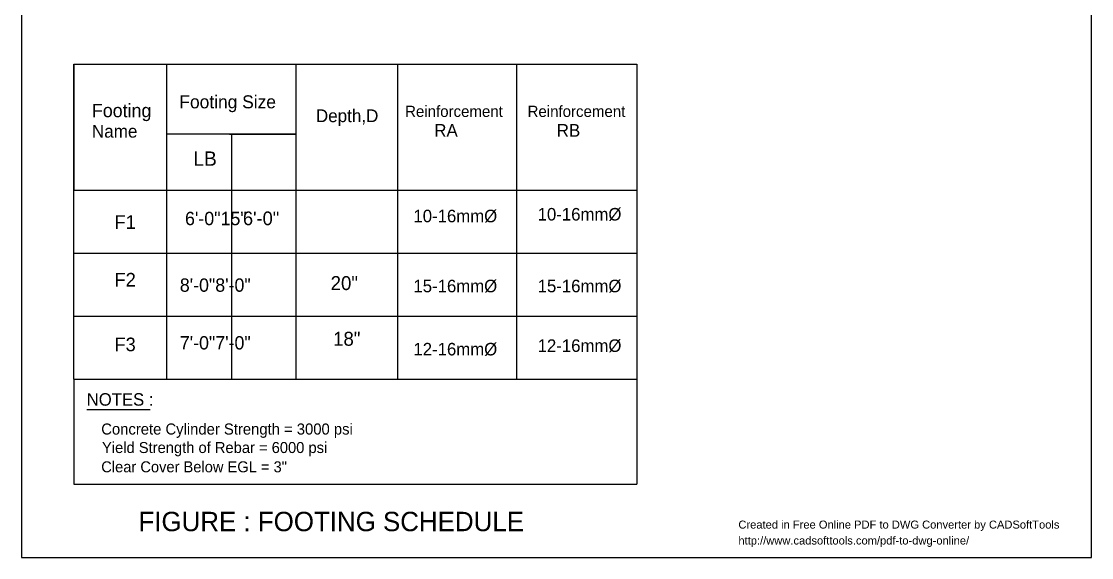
# Model space of a CAD drawing. Header units: millimetres. Extents: x 15 to 199, y 56 to 240.
# Drawn here: x 15.3 to 199.1, y 56.2 to 148.3 of the extents above; entities that cross this region are included whole.
import ezdxf

# ---------------------------------------------------------------- set-up
doc = ezdxf.new("R2010")
doc.units = ezdxf.units.MM
doc.header["$MEASUREMENT"] = 0
doc.layers.get('0').update_dxf_attribs({"linetype": 'CONTINUOUS'})
doc.layers.add('223CBD0', color=7, linetype='CONTINUOUS')
doc.styles.add('223CC60', font='arial.ttf')
doc.styles.add('CIDFont+F2$001H0', font='')
doc.styles.get('CIDFont+F2$001H0').set_extended_font_data('CIDFont+F2')

# ---------------------------------------------------------------- blocks, each defined once
blk = doc.blocks.new('220E130')
at = {"layer": '223CBD0', "color": 1, "true_color": 0x000001, "style": '223CC60'}
for s, p in [('Created in Free Online PDF to DWG Converter by CADSoftTools', (0, 0)), ('http://www.cadsofttools.com/pdf-to-dwg-online/', (0, -2))]:
    blk.add_text(s, height=1, dxfattribs=at).set_placement(p)

msp = doc.modelspace()

# ---------------------------------------------------------------- linework, layer by layer
at = {"color": 7, "linetype": 'Continuous', "lineweight": 25, "true_color": 0x000007}
for p, q in [((24.3, 140.93), (45.64, 140.93)), ((40.22, 140.93), (40.22, 86.83)), ((62.44, 140.93), (62.44, 86.83)), ((79.88, 140.93), (79.88, 86.83)), ((100.33, 140.93), (100.33, 86.83)), ((51.35, 128.91), (51.35, 86.83)), ((24.3, 108.46), (121.03, 108.46)), ((24.3, 97.66), (121.03, 97.66)), ((24.3, 86.83), (121.03, 86.83)), ((26.5, 81.66), (37.42, 81.66))]:
    msp.add_line(p, q, dxfattribs=at)
msp.add_lwpolyline([(199.14, 240.33), (15.28, 240.33), (15.28, 56.22), (199.14, 56.22)], close=True, dxfattribs=at)
for points in [[(24.3, 86.83), (24.3, 140.93), (121.03, 140.93), (121.03, 68.83)], [(24.3, 134.92), (24.3, 140.93), (24.3, 119.3), (121.03, 119.3)], [(51.05, 128.91), (62.44, 128.91), (40.22, 128.91)], [(24.3, 86.83), (24.3, 68.83), (121.03, 68.83)]]:
    msp.add_lwpolyline(points, dxfattribs=at)

# ---------------------------------------------------------------- block references
at = {"layer": '223CBD0', "true_color": 0x000000, "xscale": 1.368963979120407, "yscale": 1.368963979120407, "zscale": 1.368963979120407}
msp.add_blockref('220E130', (138.46, 61.2), dxfattribs=at)

# ---------------------------------------------------------------- texts
at = {"color": 7, "true_color": 0x000007, "style": 'CIDFont+F2$001H0'}
for s, height, p in [('Footing', 2.292, (27.39, 131.83)), ('Footing Size', 2.233, (42.42, 133.35)), ('Depth,D', 2.189, (65.87, 130.98)), ('Reinforcement', 1.9312, (81.2, 131.87)), ('Reinforcement', 1.9312, (102.24, 131.87)), ('      RA', 2.174, (81.36, 128.48)), ('      RB', 2.174, (102.4, 128.48)), ('Name', 2.194, (27.39, 128.32)), ('LB', 2.457, (44.83, 123.49)), ('10-16mmØ', 2.152, (82.63, 113.79)), ('10-16mmØ', 2.152, (103.97, 114.09)), ('F1', 2.344, (31.28, 112.65)), ('6\'-0"15"', 2.291, (43.39, 113.29)), ('6\'-0"', 2.343, (53.34, 113.29)), ('F2', 2.344, (31.28, 102.75)), ('8\'-0"8\'-0"', 2.286, (42.5, 101.86)), ('20"', 2.392, (68.41, 102.15)), ('15-16mmØ', 2.152, (82.63, 101.77)), ('15-16mmØ', 2.152, (103.97, 101.77)), ('F3', 2.333, (31.28, 91.65)), ('7\'-0"7\'-0"', 2.286, (42.5, 91.95)), ('18"', 2.392, (68.83, 92.59)), ('12-16mmØ', 2.152, (103.97, 91.53)), ('12-16mmØ', 2.152, (82.63, 90.93)), ('NOTES :', 2.144, (26.5, 82.3)), ('Concrete Cylinder Strength = 3000 psi', 1.903, (29, 77.34)), ('Yield Strength of Rebar = 6000 psi', 1.8895, (29.13, 74.17)), ('Clear Cover Below EGL = 3"', 1.8833, (29, 70.86)), ('FIGURE : FOOTING SCHEDULE', 3.3265, (35.39, 60.75))]:
    msp.add_text(s, height=height, dxfattribs=at).set_placement(p)

doc.saveas('drawing.dxf')
